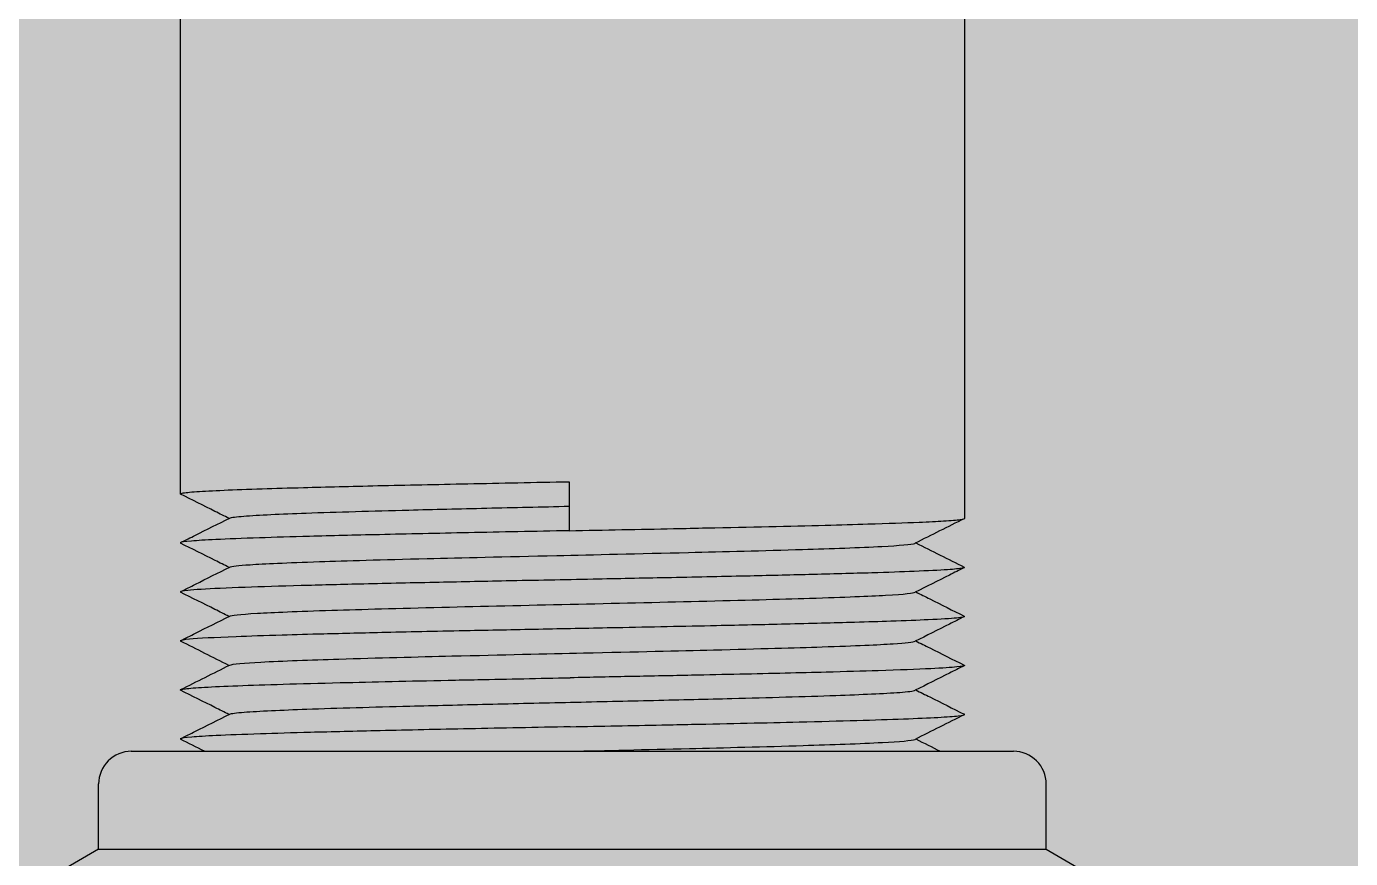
# Model space of a CAD drawing. Header units: millimetres. Extents: x -18489 to 17339, y -1599 to 10961.
# Drawn here: x -14739.377 to -14735.329, y 2578.199 to 2580.743 of the extents above; entities that cross this region are included whole.
import ezdxf

# ---------------------------------------------------------------- set-up
doc = ezdxf.new("R2010")
doc.units = ezdxf.units.MM
for name, color, linetype in [('188K-SM-03-F10-MECH-EQ-Y2257103$0$0 Xref', 8, 'Continuous'), ('188K-SM-03-F10-MECH-EQ-Y2257103$0$M-EQU-FOUNDATION', 8, 'Continuous'), ('188K-SM-03-F10-MECH-EQ-Y2257103$0$Micron CUP L10 HVAC EQU$0$M-MECH-EQU', 136, 'Continuous'), ('188K-SM-03-F10-MECH-EQ-Y2257103$0$Micron CUP L10 HVAC EQU$0$M-PHASE1 AREA', 252, 'Continuous')]:
    doc.layers.add(name, color=color, linetype=linetype)

# ---------------------------------------------------------------- blocks, each defined once
blk = doc.blocks.new('188K-SM-03-F10-MECH-EQ-Y2257103$0$Micron CUP L10 HVAC EQU$0$A$C0c53ceb0')
at = {"layer": '188K-SM-03-F10-MECH-EQ-Y2257103$0$Micron CUP L10 HVAC EQU$0$M-PHASE1 AREA'}
for p, q in [((14042.42198, 16635.58041), (14042.42198, 16618.9742)), ((14066.39771, 16635.58041), (14066.39771, 16618.22511)), ((14054.31345, 16619.34715), (14054.31345, 16617.84842)), ((14054.31345, 16617.84852), (14054.31345, 16617.84867)), ((14040.9235, 16611.10519), (14067.89619, 16611.10519)), ((14039.92451, 16608.10822), (14039.92451, 16610.1062)), ((14068.89518, 16608.10822), (14068.89518, 16610.1062)), ((14039.92451, 16608.10822), (14038.94309, 16607.5416)), ((14039.92451, 16608.10822), (14068.89518, 16608.10822)), ((14068.89518, 16608.10822), (14069.8766, 16607.5416))]:
    blk.add_line(p, q, dxfattribs=at)
for centre, start, end in [((14040.9235, 16610.1062), 89.999966, 180), ((14067.89619, 16610.1062), 0, 90.000034)]:
    blk.add_arc(centre, 0.99899, start, end, dxfattribs=at)
for points, knots in [([(14042.43122, 16618.96491), (14042.40965, 16618.97578), (14042.42584, 16618.98671), (14042.55568, 16619.01334), (14042.70439, 16619.02872), (14043.13777, 16619.05851), (14043.41746, 16619.073), (14044.09238, 16619.10259), (14044.48277, 16619.11725), (14045.31049, 16619.14406), (14045.73342, 16619.15627), (14046.87912, 16619.18735), (14047.64156, 16619.20669), (14049.32788, 16619.24527), (14050.25172, 16619.26445), (14051.713, 16619.295), (14052.222, 16619.30551), (14053.25884, 16619.32643), (14053.78571, 16619.33681), (14054.31345, 16619.34715)], [5.62545465, 5.62545465, 5.62545465, 5.62545465, 5.79127432, 5.79127432, 6.02182442, 6.02182442, 6.24575551, 6.24575551, 6.46344136, 6.46344136, 6.65221482, 6.65221482, 6.93616366, 6.93616366, 7.23558839, 7.23558839, 7.3915807, 7.3915807, 7.55009781, 7.55009781, 7.55009781, 7.55009781]), ([(14043.90978, 16618.22491), (14043.76704, 16618.29636), (14043.62431, 16618.36781), (14043.13146, 16618.61449), (14042.78134, 16618.78972), (14042.43121, 16618.96494)], [0.002407177, 0.002407177, 0.002407177, 0.002407177, 0.050341283, 0.050341283, 0.167916738, 0.167916738, 0.167916738, 0.167916738]), ([(14043.9311, 16618.23569), (14043.97381, 16618.25722), (14044.14126, 16618.27672), (14044.79987, 16618.32904), (14045.50586, 16618.36005), (14047.20737, 16618.42144), (14048.30301, 16618.45237), (14050.16138, 16618.50044), (14050.95947, 16618.51981), (14052.61407, 16618.55866), (14053.46336, 16618.57799), (14054.31345, 16618.59732)], [-1.36107915, -1.36107915, -1.36107915, -1.36107915, -1.20571699, -1.20571699, -0.89578888, -0.89578888, -0.5144441, -0.5144441, -0.25660979, -0.25660979, -0.00124667, -0.00124667, -0.00124667, -0.00124667]), ([(14042.43175, 16617.48516), (14042.58183, 16617.56027), (14042.73192, 16617.63538), (14043.23174, 16617.88553), (14043.58148, 16618.06057), (14043.93121, 16618.23564)], [0, 0, 0, 0, 0.050400182, 0.050400182, 0.167847868, 0.167847868, 0.167847868, 0.167847868]), ([(14054.31345, 16617.84852), (14055.3895, 16617.87027), (14056.46184, 16617.8909), (14057.8447, 16617.91953), (14058.18363, 16617.92672), (14059.83684, 16617.96221), (14061.06158, 16617.98904), (14062.60311, 16618.02962), (14063.03983, 16618.042), (14064.05027, 16618.07259), (14064.5759, 16618.09036), (14065.30286, 16618.12154), (14065.55303, 16618.13434), (14065.99088, 16618.16145), (14066.16232, 16618.1756), (14066.3546, 16618.20145), (14066.39771, 16618.21329), (14066.39771, 16618.22512)], [0.00003697, 0.00003697, 0.00003697, 0.00003697, 0.32325902, 0.32325902, 0.42994336, 0.42994336, 0.85182297, 0.85182297, 1.0354879, 1.0354879, 1.31340126, 1.31340126, 1.50274692, 1.50274692, 1.72096542, 1.72096542, 1.89739226, 1.89739226, 1.89739226, 1.89739226]), ([(14054.31345, 16617.84852), (14053.78885, 16617.83781), (14053.2645, 16617.82721), (14052.23353, 16617.80646), (14051.72852, 16617.79639), (14050.28076, 16617.76691), (14049.36558, 16617.74699), (14047.743, 16617.70963), (14047.02826, 16617.69266), (14045.81529, 16617.66023), (14045.30266, 16617.64489), (14044.31789, 16617.61216), (14043.86876, 16617.59527), (14043.19175, 16617.56293), (14042.94323, 16617.54758), (14042.55525, 16617.51479), (14042.44178, 16617.49784), (14042.42008, 16617.47571), (14042.42256, 16617.47095), (14042.43209, 16617.46618)], [0.00004681, 0.00004681, 0.00004681, 0.00004681, 0.15762396, 0.15762396, 0.31273274, 0.31273274, 0.6094721, 0.6094721, 0.87563781, 0.87563781, 1.10440734, 1.10440734, 1.37000183, 1.37000183, 1.59937182, 1.59937182, 1.86654941, 1.86654941, 1.93892102, 1.93892102, 1.93892102, 1.93892102]), ([(14043.91034, 16616.72625), (14043.76762, 16616.7977), (14043.6249, 16616.86915), (14043.13215, 16617.1158), (14042.78212, 16617.291), (14042.43209, 16617.46618)], [0.002440135, 0.002440135, 0.002440135, 0.002440135, 0.050371292, 0.050371292, 0.167917326, 0.167917326, 0.167917326, 0.167917326]), ([(14043.93221, 16616.73716), (14043.98072, 16616.76132), (14044.19015, 16616.78539), (14044.98578, 16616.83809), (14045.66293, 16616.86905), (14047.4914, 16616.93053), (14048.57317, 16616.96158), (14051.0085, 16617.02268), (14052.34575, 16617.0539), (14055.03873, 16617.1152), (14056.44121, 16617.14652), (14059.01686, 16617.20878), (14060.26505, 16617.24002), (14062.31599, 16617.30296), (14063.20677, 16617.33399), (14064.3984, 16617.3969), (14064.79652, 16617.42778), (14064.8841, 16617.46275), (14064.88616, 16617.46366), (14064.88798, 16617.46458)], [-3.7577975, -3.7577975, -3.7577975, -3.7577975, -3.42360411, -3.42360411, -3.03448586, -3.03448586, -2.72419459, -2.72419459, -2.49463986, -2.49463986, -2.33493168, -2.33493168, -2.22407876, -2.22407876, -2.14282623, -2.14282623, -2.07892976, -2.07892976, -2.07722119, -2.07722119, -2.07722119, -2.07722119]), ([(14066.38807, 16616.73546), (14066.41108, 16616.72397), (14066.39154, 16616.71262), (14066.24924, 16616.68607), (14066.09766, 16616.67072), (14065.62443, 16616.63812), (14065.28183, 16616.62134), (14064.48453, 16616.58912), (14064.05111, 16616.57377), (14062.99019, 16616.54082), (14062.34546, 16616.52373), (14061.03624, 16616.49117), (14060.39037, 16616.47583), (14058.93499, 16616.4433), (14058.12016, 16616.42658), (14056.54616, 16616.39444), (14055.7951, 16616.37909), (14054.14956, 16616.34605), (14053.25902, 16616.32888), (14051.63788, 16616.29623), (14050.90592, 16616.2809), (14049.3908, 16616.24847), (14048.62026, 16616.23184), (14047.2631, 16616.19979), (14046.6675, 16616.18444), (14045.47288, 16616.15129), (14044.89799, 16616.13401), (14043.84233, 16616.09596), (14043.38927, 16616.07507), (14042.89057, 16616.04445), (14042.75414, 16616.0342), (14042.50392, 16616.00881), (14042.42746, 16615.99342), (14042.42167, 16615.97448), (14042.42477, 16615.97081), (14042.4321, 16615.96715)], [5.70083123, 5.70083123, 5.70083123, 5.70083123, 5.88182039, 5.88182039, 6.11642107, 6.11642107, 6.38697406, 6.38697406, 6.62229495, 6.62229495, 6.8987304, 6.8987304, 7.13449994, 7.13449994, 7.40531371, 7.40531371, 7.64186697, 7.64186697, 7.92105606, 7.92105606, 8.15788469, 8.15788469, 8.42866991, 8.42866991, 8.66647263, 8.66647263, 8.94877691, 8.94877691, 9.27090371, 9.27090371, 9.43651285, 9.43651285, 9.67573026, 9.67573026, 9.73384373, 9.73384373, 9.73384373, 9.73384373]), ([(14042.43231, 16615.98643), (14042.58223, 16616.06146), (14042.73214, 16616.1365), (14043.23209, 16616.38673), (14043.58211, 16616.56194), (14043.93213, 16616.73716)], [0, 0, 0, 0, 0.050344286, 0.050344286, 0.167890871, 0.167890871, 0.167890871, 0.167890871]), ([(14066.38815, 16616.71692), (14066.23807, 16616.64181), (14066.088, 16616.5667), (14065.58802, 16616.31647), (14065.23812, 16616.14133), (14064.88823, 16615.96619)], [0, 0, 0, 0, 0.050398301, 0.050398301, 0.167901072, 0.167901072, 0.167901072, 0.167901072]), ([(14043.90992, 16615.22745), (14043.76709, 16615.29895), (14043.62426, 16615.37045), (14043.13166, 16615.61701), (14042.78188, 16615.79207), (14042.4321, 16615.96712)], [0.00241265, 0.00241265, 0.00241265, 0.00241265, 0.050378319, 0.050378319, 0.167838661, 0.167838661, 0.167838661, 0.167838661]), ([(14043.93154, 16615.23828), (14043.98096, 16615.26305), (14044.20759, 16615.29193), (14045.25518, 16615.35207), (14045.98714, 16615.38286), (14047.96164, 16615.44579), (14049.08801, 16615.47641), (14051.65587, 16615.53956), (14052.99683, 16615.5701), (14055.68228, 16615.63117), (14057.02675, 16615.66171), (14059.60854, 16615.72486), (14060.74532, 16615.75548), (14062.74562, 16615.81841), (14063.49321, 16615.8492), (14064.5987, 16615.91075), (14064.83738, 16615.94072), (14064.88823, 16615.96619)], [-6.917547428, -6.917547428, -6.917547428, -6.917547428, -6.838534939, -6.838534939, -6.772081017, -6.772081017, -6.715985155, -6.715985155, -6.663464425, -6.663464425, -6.610943695, -6.610943695, -6.554847832, -6.554847832, -6.48839391, -6.48839391, -6.405953774, -6.405953774, -6.405953774, -6.405953774]), ([(14064.90983, 16615.977), (14065.05266, 16615.90551), (14065.19548, 16615.83402), (14065.6881, 16615.58745), (14066.03789, 16615.41238), (14066.38769, 16615.23732)], [0.002407625, 0.002407625, 0.002407625, 0.002407625, 0.050371862, 0.050371862, 0.167838355, 0.167838355, 0.167838355, 0.167838355]), ([(14066.3877, 16615.23731), (14066.42609, 16615.21812), (14066.34799, 16615.19846), (14065.97057, 16615.16107), (14065.68133, 16615.14313), (14064.97319, 16615.1092), (14064.58867, 16615.0938), (14063.80715, 16615.06737), (14063.4359, 16615.05613), (14062.39981, 16615.02652), (14061.69005, 16615.00788), (14060.25854, 16614.97396), (14059.5527, 16614.95868), (14057.83448, 16614.92186), (14056.8013, 16614.90031), (14055.00866, 16614.86483), (14054.26243, 16614.85029), (14052.76258, 16614.8201), (14052.01255, 16614.80473), (14050.38513, 16614.77137), (14049.52109, 16614.75338), (14048.03466, 16614.71941), (14047.39994, 16614.704), (14046.35795, 16614.67743), (14045.93227, 16614.66604), (14045.00729, 16614.63871), (14044.53422, 16614.62265), (14043.46288, 16614.58098), (14042.98336, 16614.55613), (14042.53785, 16614.51453), (14042.44399, 16614.49906), (14042.41974, 16614.4789), (14042.42171, 16614.47398), (14042.4316, 16614.46903)], [13.58909212, 13.58909212, 13.58909212, 13.58909212, 13.89208438, 13.89208438, 14.18303967, 14.18303967, 14.42131428, 14.42131428, 14.60206032, 14.60206032, 14.88749749, 14.88749749, 15.13512991, 15.13512991, 15.46450384, 15.46450384, 15.69655848, 15.69655848, 15.93175735, 15.93175735, 16.21978798, 16.21978798, 16.45515511, 16.45515511, 16.63598304, 16.63598304, 16.87964521, 16.87964521, 17.27873114, 17.27873114, 17.51790132, 17.51790132, 17.59536916, 17.59536916, 17.59536916, 17.59536916]), ([(14042.43156, 16614.48751), (14042.58162, 16614.56261), (14042.73169, 16614.63771), (14043.23169, 16614.88796), (14043.58163, 16615.06312), (14043.93156, 16615.23829)], [0, 0, 0, 0, 0.050393429, 0.050393429, 0.16790986, 0.16790986, 0.16790986, 0.16790986]), ([(14066.38744, 16615.21809), (14066.23752, 16615.14306), (14066.08761, 16615.06803), (14065.58764, 16614.81778), (14065.23759, 16614.64256), (14064.88755, 16614.46733)], [0, 0, 0, 0, 0.050343498, 0.050343498, 0.167899289, 0.167899289, 0.167899289, 0.167899289]), ([(14043.93161, 16613.73987), (14043.9993, 16613.77376), (14044.37852, 16613.80449), (14045.53437, 16613.86728), (14046.41072, 16613.89831), (14048.43657, 16613.96125), (14049.67608, 16613.99249), (14052.23905, 16614.05475), (14053.63993, 16614.08607), (14056.33429, 16614.14737), (14057.67704, 16614.17859), (14060.12737, 16614.23969), (14061.22081, 16614.27074), (14063.07582, 16614.33222), (14063.76915, 16614.36318), (14064.61077, 16614.41696), (14064.83687, 16614.44208), (14064.88749, 16614.46733)], [-11.24772226, -11.24772226, -11.24772226, -11.24772226, -11.18410262, -11.18410262, -11.10285009, -11.10285009, -10.99199717, -10.99199717, -10.83228899, -10.83228899, -10.60273426, -10.60273426, -10.29244299, -10.29244299, -9.90332474, -9.90332474, -9.55431889, -9.55431889, -9.55431889, -9.55431889]), ([(14064.90934, 16614.47824), (14065.05208, 16614.40678), (14065.19482, 16614.33532), (14065.68755, 16614.08868), (14066.03754, 16613.9135), (14066.38753, 16613.73833)], [0.002440174, 0.002440174, 0.002440174, 0.002440174, 0.050377423, 0.050377423, 0.167910423, 0.167910423, 0.167910423, 0.167910423]), ([(14066.38753, 16613.73833), (14066.39382, 16613.73519), (14066.39705, 16613.73205), (14066.39801, 16613.71309), (14066.32029, 16613.69782), (14065.99262, 16613.66465), (14065.72371, 16613.64665), (14064.94524, 16613.60838), (14064.40454, 16613.58847), (14063.27997, 16613.55241), (14062.74863, 16613.53703), (14061.77372, 16613.51175), (14061.35574, 16613.50163), (14060.02629, 16613.47036), (14059.05869, 16613.44863), (14057.45676, 16613.41532), (14056.85163, 16613.40329), (14055.61286, 16613.37846), (14054.97901, 16613.36565), (14054.34558, 16613.35272)], [21.38464745, 21.38464745, 21.38464745, 21.38464745, 21.4333712, 21.4333712, 21.67975974, 21.67975974, 21.95503343, 21.95503343, 22.27819626, 22.27819626, 22.51453548, 22.51453548, 22.67623701, 22.67623701, 23.00713978, 23.00713978, 23.20033932, 23.20033932, 23.39786555, 23.39786555, 23.39786555, 23.39786555]), ([(14066.38785, 16613.71925), (14066.23778, 16613.64415), (14066.08771, 16613.56905), (14065.5879, 16613.3189), (14065.23817, 16613.14386), (14064.88845, 16612.96879)], [0, 0, 0, 0, 0.050394965, 0.050394965, 0.167841987, 0.167841987, 0.167841987, 0.167841987]), ([(14042.43167, 16612.97015), (14042.4307, 16612.97063), (14042.42981, 16612.97112), (14042.40298, 16612.98699), (14042.45202, 16613.0025), (14042.69924, 16613.03325), (14042.89702, 16613.04852), (14043.43421, 16613.07935), (14043.7729, 16613.09497), (14044.58241, 16613.12587), (14045.04942, 16613.1411), (14046.09829, 16613.1719), (14046.67984, 16613.18758), (14048.31321, 16613.22801), (14049.43066, 16613.25237), (14050.90901, 16613.28359), (14051.21178, 16613.28993), (14052.44208, 16613.31528), (14053.3936, 16613.33402), (14054.34558, 16613.35272)], [5.63442903, 5.63442903, 5.63442903, 5.63442903, 5.64180585, 5.64180585, 5.87540034, 5.87540034, 6.10951243, 6.10951243, 6.34463089, 6.34463089, 6.57787153, 6.57787153, 6.81343272, 6.81343272, 7.18759455, 7.18759455, 7.28250101, 7.28250101, 7.5687502, 7.5687502, 7.5687502, 7.5687502]), ([(14043.90978, 16612.23035), (14043.76705, 16612.30179), (14043.62432, 16612.37324), (14043.13162, 16612.61985), (14042.78165, 16612.795), (14042.43167, 16612.97015)], [0.002408094, 0.002408094, 0.002408094, 0.002408094, 0.05034083, 0.05034083, 0.167866644, 0.167866644, 0.167866644, 0.167866644]), ([(14054.35361, 16612.60367), (14055.20775, 16612.6231), (14056.06259, 16612.64252), (14057.72666, 16612.68146), (14058.5289, 16612.70083), (14060.40061, 16612.7489), (14061.50755, 16612.77983), (14063.237, 16612.84122), (14063.95898, 16612.87223), (14064.6583, 16612.9254), (14064.84328, 16612.94596), (14064.88852, 16612.96875)], [-13.32688913, -13.32688913, -13.32688913, -13.32688913, -13.07032001, -13.07032001, -12.81248475, -12.81248475, -12.43113997, -12.43113997, -12.12121186, -12.12121186, -11.95826715, -11.95826715, -11.95826715, -11.95826715]), ([(14064.90989, 16612.97953), (14065.05261, 16612.90809), (14065.19532, 16612.83665), (14065.68801, 16612.59005), (14066.03799, 16612.41489), (14066.38797, 16612.23974)], [0.00241188, 0.00241188, 0.00241188, 0.00241188, 0.050339409, 0.050339409, 0.167867119, 0.167867119, 0.167867119, 0.167867119]), ([(14043.93112, 16612.24112), (14043.97433, 16612.2629), (14044.14521, 16612.28262), (14044.8119, 16612.33511), (14045.5211, 16612.36612), (14047.22822, 16612.42751), (14048.32614, 16612.45844), (14050.18721, 16612.50651), (14050.98614, 16612.52588), (14052.64577, 16612.56482), (14053.49949, 16612.58424), (14054.35361, 16612.60367)], [-1.36260444, -1.36260444, -1.36260444, -1.36260444, -1.20571886, -1.20571886, -0.89579076, -0.89579076, -0.51444599, -0.51444599, -0.25661073, -0.25661073, -0.00004161, -0.00004161, -0.00004161, -0.00004161]), ([(14042.43177, 16611.4906), (14042.58185, 16611.5657), (14042.73193, 16611.64081), (14043.23175, 16611.89096), (14043.58148, 16612.06601), (14043.93121, 16612.24107)], [0, 0, 0, 0, 0.050399283, 0.050399283, 0.167846565, 0.167846565, 0.167846565, 0.167846565]), ([(14054.34558, 16611.85462), (14055.2875, 16611.87312), (14056.23013, 16611.89166), (14057.45121, 16611.91673), (14057.75173, 16611.923), (14059.22123, 16611.9539), (14060.33561, 16611.97802), (14061.97832, 16612.01814), (14062.56815, 16612.03381), (14063.63703, 16612.06463), (14064.11516, 16612.07987), (14064.94715, 16612.11073), (14065.29749, 16612.12633), (14065.86029, 16612.15717), (14066.07143, 16612.17244), (14066.34516, 16612.20314), (14066.40794, 16612.21861), (14066.39448, 16612.2359), (14066.39181, 16612.23782), (14066.38797, 16612.23974)], [0.00002225, 0.00002225, 0.00002225, 0.00002225, 0.28294007, 0.28294007, 0.37670993, 0.37670993, 0.7467554, 0.7467554, 0.98192751, 0.98192751, 1.21513107, 1.21513107, 1.44957095, 1.44957095, 1.68346537, 1.68346537, 1.91593841, 1.91593841, 1.94508531, 1.94508531, 1.94508531, 1.94508531]), ([(14054.34558, 16611.85462), (14053.8206, 16611.84387), (14053.29576, 16611.83326), (14052.26371, 16611.8125), (14051.75811, 16611.80243), (14050.30851, 16611.77293), (14049.39189, 16611.753), (14047.76915, 16611.71568), (14047.05534, 16611.69876), (14045.8411, 16611.6664), (14045.32671, 16611.65105), (14044.33584, 16611.61825), (14043.88294, 16611.60129), (14043.20126, 16611.56888), (14042.95117, 16611.55353), (14042.56068, 16611.52083), (14042.44538, 16611.50396), (14042.41984, 16611.48166), (14042.42204, 16611.47664), (14042.43211, 16611.4716)], [0.00004101, 0.00004101, 0.00004101, 0.00004101, 0.15773222, 0.15773222, 0.31294243, 0.31294243, 0.60984511, 0.60984511, 0.87515564, 0.87515564, 1.10395556, 1.10395556, 1.37060101, 1.37060101, 1.59994644, 1.59994644, 1.8658588, 1.8658588, 1.94222763, 1.94222763, 1.94222763, 1.94222763]), ([(14054.36058, 16611.10517), (14055.39575, 16611.12865), (14056.64635, 16611.15688), (14059.04228, 16611.21485), (14060.28875, 16611.24609), (14062.3347, 16611.30903), (14063.22261, 16611.34005), (14064.40754, 16611.40297), (14064.8021, 16611.43385), (14064.88506, 16611.46861), (14064.8866, 16611.46931), (14064.888, 16611.47001)], [-2.476006906, -2.476006906, -2.476006906, -2.476006906, -2.33493353, -2.33493353, -2.224080613, -2.224080613, -2.142828084, -2.142828084, -2.078931614, -2.078931614, -2.077619707, -2.077619707, -2.077619707, -2.077619707])]:
    blk.add_open_spline(points, degree=3, knots=knots, dxfattribs=at)
for points in [[(14066.38798, 16618.21537), (14065.88797, 16617.96513), (14065.38797, 16617.71487), (14064.88798, 16617.46458)], [(14064.90963, 16617.47541), (14065.40242, 16617.22873), (14065.89523, 16616.98206), (14066.38805, 16616.73542)], [(14043.91, 16613.72905), (14043.41721, 16613.97574), (14042.92441, 16614.22239), (14042.4316, 16614.46903)], [(14042.43178, 16612.98917), (14042.93173, 16613.23938), (14043.43168, 16613.48961), (14043.93161, 16613.73987)], [(14066.38787, 16612.22073), (14065.8879, 16611.97051), (14065.38795, 16611.72028), (14064.888, 16611.47001)], [(14043.16419, 16611.10519), (14042.92016, 16611.22733), (14042.67614, 16611.34947), (14042.43211, 16611.4716)], [(14064.90964, 16611.48084), (14065.1598, 16611.35562), (14065.40996, 16611.2304), (14065.66012, 16611.10519)]]:
    blk.add_open_spline(points, degree=3, dxfattribs=at)
blk = doc.blocks.new('188K-SM-03-F10-MECH-EQ-Y2257103$0$Micron CUP L10 HVAC EQU')
at = {"layer": '188K-SM-03-F10-MECH-EQ-Y2257103$0$Micron CUP L10 HVAC EQU$0$M-MECH-EQU'}
blk.add_blockref('188K-SM-03-F10-MECH-EQ-Y2257103$0$Micron CUP L10 HVAC EQU$0$A$C0c53ceb0', (-206166.7, 2082.176), dxfattribs=at)
blk = doc.blocks.new('188K-SM-03-F10-MECH-EQ-Y2257103')
at = {"layer": '188K-SM-03-F10-MECH-EQ-Y2257103$0$M-EQU-FOUNDATION'}
h = blk.add_hatch(dxfattribs=at)
h.set_pattern_fill('AR-CONC', color=256, scale=0.1)
h.set_pattern_definition([(50, (4473.521, 709.199), (18.218467, -1.593909), [1.905, -20.955]), (355, (4473.521, 709.2), (-3.524342, 19.105685), [1.524, -16.764058]), (100.45144, (4475.04, 709.066), (14.694125, 17.511775), [1.619001, -17.809024]), (46.1842, (4473.521, 714.28), (27.107904, -4.204233), [2.8575, -31.4325]), (96.63556, (4475.78, 713.93), (23.740413, 24.742612), [2.428502, -26.71356]), (351.18415, (4473.52, 714.28), (23.740413, 24.742612), [2.285997, -25.145973]), (21, (4476.061, 713.009), (15.161439, -10.22652), [1.905, -20.955]), (326, (4476.061, 713.01), (6.180203, 18.418797), [1.524, -16.764]), (71.45144, (4477.325, 712.157), (21.341642, 8.192277), [1.619001, -17.808994]), (37.5, (4473.5214, 709.199), (0.3088603, 8.4555039), [0, -16.5608, 0, -17.018, 0, -16.8275]), (7.5, (4473.521, 709.199), (6.6819663, 10.0180575), [0, -9.7028, 0, -16.1798, 0, -6.4135]), (327.5, (4467.857, 709.199), (13.5590595, -0.5728744), [0, -6.35, 0, -19.812, 0, -26.289]), (317.5, (4465.317, 709.199), (14.812918, 2.542649), [0, -8.255, 0, -13.1572, 0, -18.669])])
h.paths.add_polyline_path([(-14928.1486, 5602.4586), (-14278.1486, 5602.4586), (-14278.1486, 1902.4586), (-14928.1486, 1902.4586)], flags=16)
h.paths.add_polyline_path([(-14933.1486, 5607.4586), (-14273.1486, 5607.4586), (-14273.1486, 1897.4586), (-14933.1486, 1897.4586)])
h = blk.add_hatch(dxfattribs=at)
h.set_pattern_fill('AR-CONC', color=256, scale=0.3)
h.set_pattern_definition([(50, (4473.52, 709.2), (54.6554, -4.78173), [5.715, -62.865]), (355, (4473.52, 709.2), (-10.57303, 57.31705), [4.572, -50.29218]), (100.45144, (4478.076, 708.8), (44.08237, 52.53533), [4.857, -53.42707]), (46.1842, (4473.52, 724.44), (81.32371, -12.6127), [8.5725, -94.2975]), (96.63556, (4480.3, 723.39), (71.22124, 74.22784), [7.2855, -80.14068]), (351.18415, (4473.52, 724.44), (71.22124, 74.22784), [6.858, -75.43792]), (21, (4481.14, 720.63), (45.48432, -30.67956), [5.715, -62.865]), (326, (4481.14, 720.63), (18.54061, 55.25639), [4.572, -50.292]), (71.45144, (4484.93, 718.07), (64.02493, 24.57683), [4.857, -53.42698]), (37.5, (4473.521, 709.2), (0.926581, 25.366512), [0, -49.6824, 0, -51.054, 0, -50.4825]), (7.5, (4473.52, 709.2), (20.0459, 30.054172), [0, -29.1084, 0, -48.5394, 0, -19.2405]), (327.5, (4456.529, 709.2), (40.677179, -1.718623), [0, -19.05, 0, -59.436, 0, -78.867]), (317.5, (4448.91, 709.2), (44.438754, 7.62795), [0, -24.765, 0, -39.4716, 0, -56.007])])
h.paths.add_polyline_path([(-14918.1486, 5592.4586), (-14288.1486, 5592.4586), (-14288.1486, 1912.4586), (-14918.1486, 1912.4586)])
at = {"layer": '188K-SM-03-F10-MECH-EQ-Y2257103$0$0 Xref', "xscale": 0.1, "yscale": 0.1, "zscale": 0.1}
blk.add_blockref('188K-SM-03-F10-MECH-EQ-Y2257103$0$Micron CUP L10 HVAC EQU', (4473.5214, 709.1992), dxfattribs=at)

msp = doc.modelspace()

# ---------------------------------------------------------------- block references
msp.add_blockref('188K-SM-03-F10-MECH-EQ-Y2257103', (0, 0))

doc.saveas('drawing.dxf')
